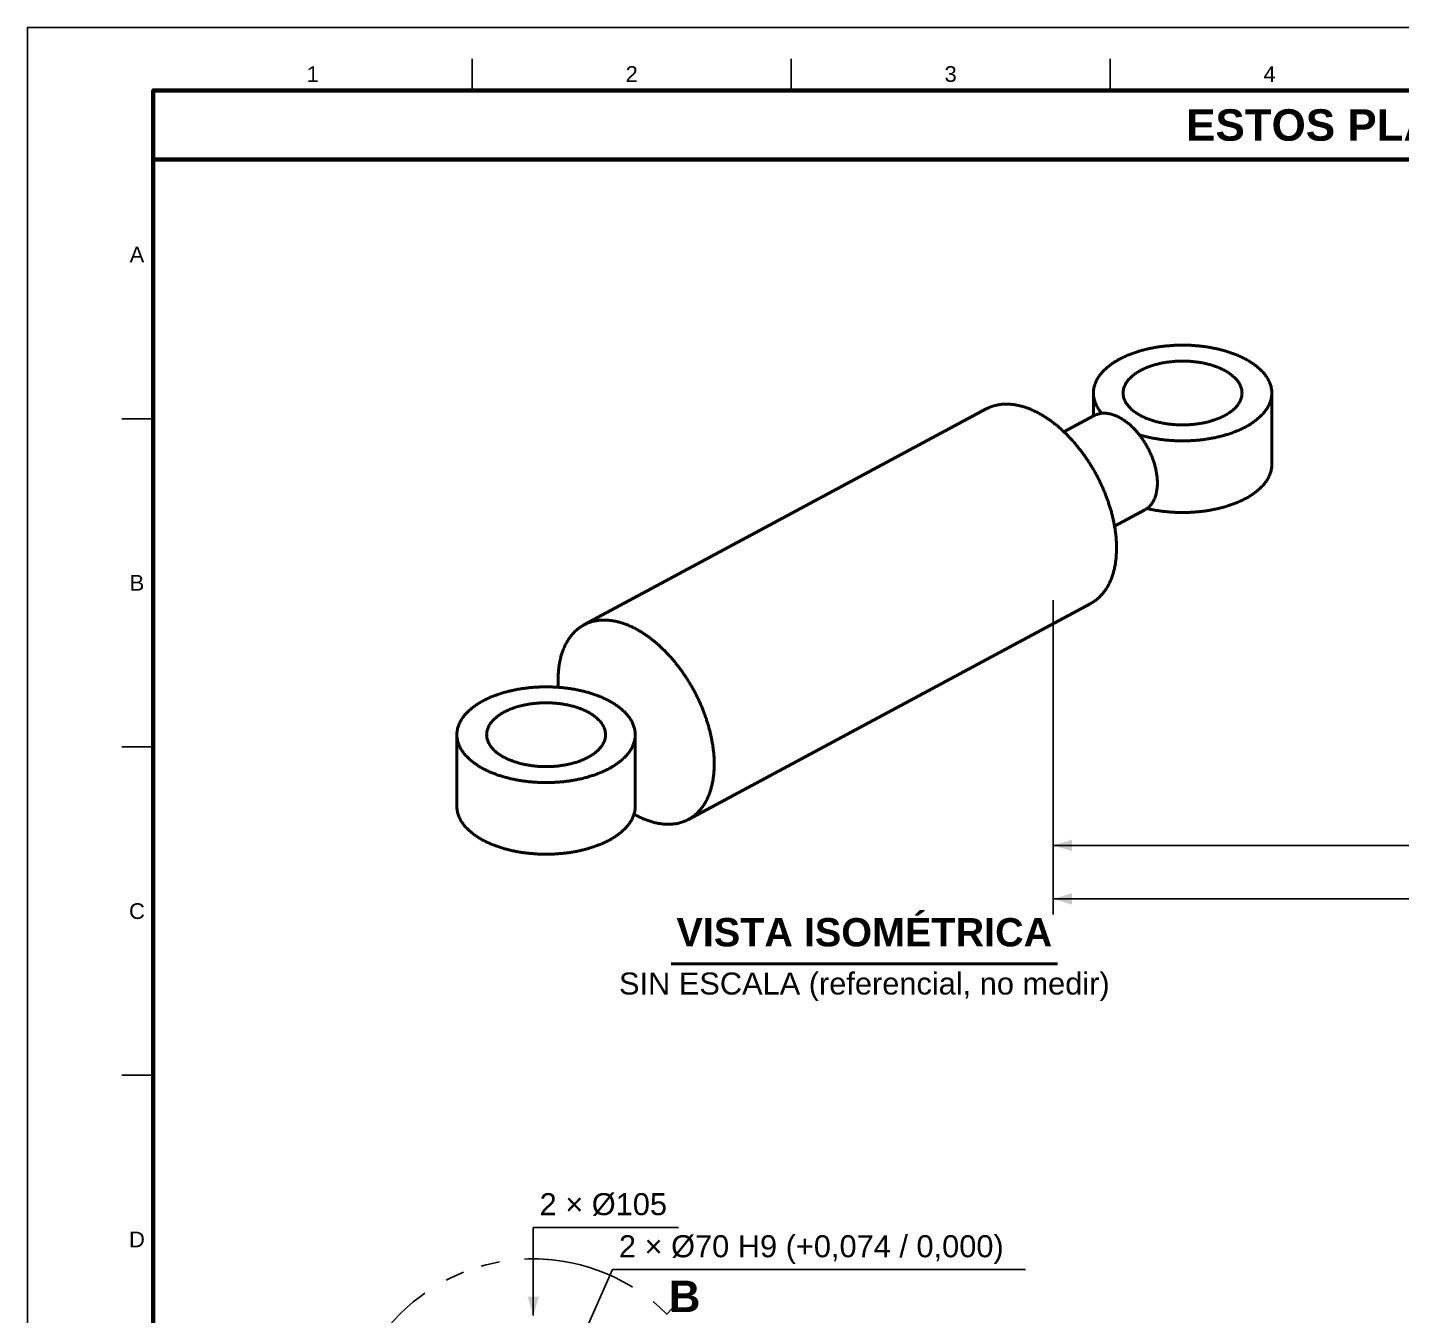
# Model space of a CAD drawing. Header units: millimetres. Extents: x 0 to 841, y 0 to 594.
# Drawn here: x 0 to 218.4, y 389.3 to 594 of the extents above; entities that cross this region are included whole.
import ezdxf
from ezdxf.enums import TextEntityAlignment as Align

# ---------------------------------------------------------------- set-up
doc = ezdxf.new("R2010")
doc.units = ezdxf.units.MM
doc.linetypes.add('FANTASMA', pattern=[35, 18, -4, 3, -3, 3, -4])
for name, color, linetype, lineweight in [('COTA', 7, 'CONTINUOUS', 25), ('FANT', 7, 'FANTASMA', 25), ('FINA', 7, 'CONTINUOUS', 25), ('MARCO', 7, 'CONTINUOUS', 70), ('TXT', 7, 'CONTINUOUS', 25), ('VIS', 7, 'CONTINUOUS', 50)]:
    doc.layers.add(name, color=color, linetype=linetype, lineweight=lineweight)
doc.styles.add('STD', font='LiberationSans-Regular.ttf')
doc.styles.add('STDB', font='LiberationSans-Bold.ttf')

msp = doc.modelspace()

# ---------------------------------------------------------------- linework, layer by layer
at = {"layer": 'COTA'}
for p, q in [((163, 502.99), (163, 461.49)), ((163, 502.99), (163, 452.99)), ((163, 463.99), (497.5, 463.99)), ((163, 455.49), (531.25, 455.49)), ((80.39, 389.27), (80.39, 403.27)), ((80.39, 403.27), (103.46, 403.27)), ((86.09, 381.06), (93, 396.58)), ((93, 396.58), (158.63, 396.58))]:
    msp.add_line(p, q, dxfattribs=at)
for points in [[(163, 463.99), (166, 463.09), (166, 464.89)], [(163, 455.49), (166, 454.59), (166, 456.39)], [(80.39, 389.27), (81.29, 392.27), (79.49, 392.27)]]:
    msp.add_solid(points, dxfattribs=at)
at = {"layer": 'FANT'}
msp.add_line((101.6, 389.48), (102.43, 390.31), dxfattribs=at)
msp.add_circle((80.39, 368.27), 30, dxfattribs=at)
at = {"layer": 'FINA'}
for p, q in [((70.69, 584), (70.69, 589)), ((121.38, 584), (121.38, 589)), ((172.06, 584), (172.06, 589)), ((20, 531.82), (15, 531.82)), ((20, 479.64), (15, 479.64)), ((20, 427.45), (15, 427.45))]:
    msp.add_line(p, q, dxfattribs=at)
msp.add_lwpolyline([(0, 0), (841, 0), (841, 594), (0, 594)], close=True, dxfattribs=at)
at = {"layer": 'MARCO'}
for points in [[(20, 10), (831, 10), (831, 584), (20, 584)], [(20, 573), (831, 573), (831, 584), (20, 584)]]:
    msp.add_lwpolyline(points, close=True, dxfattribs=at)
at = {"layer": 'VIS'}
msp.add_line((102.29, 445.19), (163.71, 445.19), dxfattribs=at)
for points in [[(197.75, 535.9), (197.75, 536.06), (197.74, 536.22), (197.72, 536.38), (197.7, 536.55), (197.67, 536.7), (197.64, 536.86), (197.6, 537.02), (197.55, 537.18), (197.5, 537.33), (197.44, 537.48), (197.38, 537.63), (197.31, 537.78), (197.24, 537.92), (197.17, 538.07), (197.09, 538.21), (197, 538.34), (196.91, 538.48), (196.82, 538.61), (196.72, 538.74), (196.63, 538.87), (196.52, 539), (196.42, 539.12), (196.31, 539.24), (196.2, 539.36), (196.09, 539.48), (195.97, 539.59), (195.86, 539.7), (195.74, 539.81), (195.61, 539.92), (195.49, 540.02), (195.36, 540.13), (195.24, 540.23), (195.11, 540.32), (194.98, 540.42), (194.85, 540.52), (194.71, 540.61), (194.58, 540.7), (194.44, 540.79), (194.31, 540.87), (194.17, 540.96), (194.03, 541.04), (193.89, 541.12), (193.75, 541.2), (193.61, 541.28), (193.46, 541.35), (193.32, 541.43), (193.17, 541.5), (193.03, 541.57), (192.88, 541.64), (192.73, 541.71), (192.59, 541.77), (192.44, 541.84), (192.29, 541.9), (192.14, 541.96), (191.99, 542.02), (191.84, 542.08), (191.69, 542.14), (191.53, 542.2), (191.38, 542.25), (191.23, 542.31), (191.07, 542.36), (190.92, 542.41), (190.77, 542.46), (190.61, 542.51), (190.46, 542.55), (190.3, 542.6), (190.15, 542.64), (189.99, 542.69), (189.83, 542.73), (189.68, 542.77), (189.52, 542.81), (189.36, 542.85), (189.2, 542.88), (189.05, 542.92), (188.89, 542.95), (188.73, 542.99), (188.57, 543.02), (188.41, 543.05), (188.25, 543.08), (188.09, 543.11), (187.93, 543.14), (187.77, 543.17), (187.61, 543.19), (187.45, 543.22), (187.29, 543.24), (187.13, 543.27), (186.97, 543.29), (186.81, 543.31), (186.65, 543.33), (186.49, 543.35), (186.33, 543.36), (186.17, 543.38), (186.01, 543.4), (185.85, 543.41), (185.68, 543.42), (185.52, 543.44), (185.36, 543.45), (185.2, 543.46), (185.04, 543.47), (184.88, 543.48), (184.71, 543.48), (184.55, 543.49), (184.39, 543.5), (184.23, 543.5), (184.07, 543.5), (183.9, 543.51), (183.74, 543.51), (183.58, 543.51), (183.42, 543.51), (183.26, 543.51), (183.09, 543.5), (182.93, 543.5), (182.77, 543.5), (182.61, 543.49), (182.45, 543.48), (182.29, 543.48), (182.12, 543.47), (181.96, 543.46), (181.8, 543.45), (181.64, 543.44), (181.48, 543.42), (181.32, 543.41), (181.15, 543.4), (180.99, 543.38), (180.83, 543.36), (180.67, 543.35), (180.51, 543.33), (180.35, 543.31), (180.19, 543.29), (180.03, 543.27), (179.87, 543.24), (179.71, 543.22), (179.55, 543.19), (179.39, 543.17), (179.23, 543.14), (179.07, 543.11), (178.91, 543.08), (178.75, 543.05), (178.59, 543.02), (178.43, 542.99), (178.27, 542.95), (178.12, 542.92), (177.96, 542.88), (177.8, 542.85), (177.64, 542.81), (177.49, 542.77), (177.33, 542.73), (177.17, 542.69), (177.02, 542.64), (176.86, 542.6), (176.7, 542.55), (176.55, 542.51), (176.39, 542.46), (176.24, 542.41), (176.09, 542.36), (175.93, 542.31), (175.78, 542.25), (175.63, 542.2), (175.48, 542.14), (175.32, 542.08), (175.17, 542.02), (175.02, 541.96), (174.87, 541.9), (174.72, 541.84), (174.58, 541.77), (174.43, 541.71), (174.28, 541.64), (174.13, 541.57), (173.99, 541.5), (173.84, 541.43), (173.7, 541.35), (173.56, 541.28), (173.41, 541.2), (173.27, 541.12), (173.13, 541.04), (172.99, 540.96), (172.86, 540.87), (172.72, 540.79), (172.58, 540.7), (172.45, 540.61), (172.31, 540.52), (172.18, 540.42), (172.05, 540.32), (171.92, 540.23), (171.8, 540.13), (171.67, 540.02), (171.55, 539.92), (171.43, 539.81), (171.31, 539.7), (171.19, 539.59), (171.07, 539.48), (170.96, 539.36), (170.85, 539.24), (170.74, 539.12), (170.64, 539), (170.54, 538.87), (170.44, 538.74), (170.34, 538.61), (170.25, 538.48), (170.16, 538.34), (170.08, 538.21), (170, 538.07), (169.92, 537.92), (169.85, 537.78), (169.78, 537.63), (169.72, 537.48), (169.66, 537.33), (169.61, 537.18), (169.56, 537.02), (169.52, 536.86), (169.49, 536.7), (169.46, 536.55), (169.44, 536.38), (169.42, 536.22), (169.41, 536.06), (169.41, 535.9)], [(174.13, 535.9), (174.14, 536.06), (174.15, 536.22), (174.18, 536.38), (174.21, 536.54), (174.25, 536.7), (174.3, 536.85), (174.36, 537), (174.43, 537.15), (174.5, 537.3), (174.58, 537.44), (174.66, 537.57), (174.75, 537.71), (174.85, 537.84), (174.95, 537.97), (175.06, 538.09), (175.17, 538.21), (175.28, 538.32), (175.4, 538.44), (175.52, 538.54), (175.64, 538.65), (175.77, 538.75), (175.9, 538.85), (176.03, 538.95), (176.16, 539.04), (176.29, 539.13), (176.43, 539.22), (176.57, 539.3), (176.71, 539.38), (176.85, 539.46), (176.99, 539.54), (177.14, 539.61), (177.28, 539.68), (177.43, 539.75), (177.58, 539.82), (177.73, 539.88), (177.88, 539.94), (178.03, 540), (178.18, 540.06), (178.33, 540.12), (178.48, 540.17), (178.64, 540.22), (178.79, 540.27), (178.94, 540.32), (179.1, 540.37), (179.26, 540.41), (179.41, 540.45), (179.57, 540.49), (179.73, 540.53), (179.88, 540.57), (180.04, 540.6), (180.2, 540.64), (180.36, 540.67), (180.52, 540.7), (180.68, 540.73), (180.84, 540.75), (181, 540.78), (181.16, 540.8), (181.32, 540.82), (181.48, 540.85), (181.64, 540.86), (181.8, 540.88), (181.96, 540.9), (182.12, 540.91), (182.29, 540.92), (182.45, 540.94), (182.61, 540.95), (182.77, 540.95), (182.93, 540.96), (183.09, 540.97), (183.26, 540.97), (183.42, 540.97), (183.58, 540.97), (183.74, 540.97), (183.9, 540.97), (184.07, 540.97), (184.23, 540.96), (184.39, 540.95), (184.55, 540.95), (184.71, 540.94), (184.88, 540.92), (185.04, 540.91), (185.2, 540.9), (185.36, 540.88), (185.52, 540.86), (185.68, 540.85), (185.84, 540.82), (186, 540.8), (186.16, 540.78), (186.32, 540.75), (186.48, 540.73), (186.64, 540.7), (186.8, 540.67), (186.96, 540.64), (187.12, 540.6), (187.28, 540.57), (187.43, 540.53), (187.59, 540.49), (187.75, 540.45), (187.91, 540.41), (188.06, 540.37), (188.22, 540.32), (188.37, 540.27), (188.53, 540.22), (188.68, 540.17), (188.83, 540.12), (188.98, 540.06), (189.14, 540), (189.29, 539.94), (189.44, 539.88), (189.58, 539.82), (189.73, 539.75), (189.88, 539.68), (190.02, 539.61), (190.17, 539.54), (190.31, 539.46), (190.45, 539.38), (190.59, 539.3), (190.73, 539.22), (190.87, 539.13), (191, 539.04), (191.14, 538.95), (191.27, 538.85), (191.39, 538.75), (191.52, 538.65), (191.64, 538.54), (191.76, 538.44), (191.88, 538.32), (191.99, 538.21), (192.1, 538.09), (192.21, 537.97), (192.31, 537.84), (192.41, 537.71), (192.5, 537.57), (192.58, 537.44), (192.66, 537.3), (192.74, 537.15), (192.8, 537), (192.86, 536.85), (192.91, 536.7), (192.95, 536.54), (192.99, 536.38), (193.01, 536.22), (193.02, 536.06), (193.03, 535.9)], [(169.41, 535.9), (169.41, 535.74), (169.42, 535.58), (169.44, 535.41), (169.46, 535.25), (169.49, 535.09), (169.52, 534.94), (169.56, 534.78), (169.61, 534.62), (169.66, 534.47), (169.72, 534.32), (169.78, 534.17), (169.85, 534.02), (169.92, 533.88), (170, 533.73), (170.08, 533.59), (170.16, 533.45), (170.25, 533.32), (170.34, 533.18), (170.44, 533.05), (170.54, 532.93), (170.64, 532.8), (170.74, 532.68)], [(169.41, 535.9), (169.41, 532.25)], [(190.26, 532.31), (190.12, 532.24), (189.97, 532.16), (189.82, 532.09), (189.68, 532.02), (189.53, 531.96), (189.38, 531.89), (189.23, 531.83), (189.08, 531.77), (188.92, 531.72), (188.77, 531.66), (188.62, 531.61), (188.46, 531.56), (188.31, 531.51), (188.15, 531.46), (187.99, 531.41), (187.84, 531.37), (187.68, 531.33), (187.52, 531.29), (187.36, 531.25), (187.2, 531.22), (187.04, 531.18), (186.88, 531.15), (186.73, 531.12), (186.56, 531.09), (186.4, 531.06), (186.24, 531.03), (186.08, 531.01), (185.92, 530.99), (185.76, 530.96), (185.6, 530.94), (185.44, 530.93), (185.27, 530.91), (185.11, 530.89), (184.95, 530.88), (184.79, 530.87), (184.62, 530.86), (184.46, 530.85), (184.3, 530.84), (184.14, 530.84), (183.97, 530.83), (183.81, 530.83), (183.65, 530.83), (183.48, 530.83), (183.32, 530.83), (183.16, 530.83), (183, 530.84), (182.83, 530.84), (182.67, 530.85), (182.51, 530.86), (182.34, 530.87), (182.18, 530.88), (182.02, 530.9), (181.86, 530.91), (181.7, 530.93), (181.53, 530.95), (181.37, 530.97), (181.21, 530.99), (181.05, 531.01), (180.89, 531.04), (180.73, 531.06), (180.57, 531.09), (180.41, 531.12), (180.25, 531.15), (180.09, 531.19), (179.93, 531.22), (179.77, 531.26), (179.61, 531.3), (179.45, 531.34), (179.3, 531.38), (179.14, 531.42), (178.98, 531.47), (178.83, 531.52), (178.67, 531.57), (178.52, 531.62), (178.36, 531.67), (178.21, 531.73), (178.06, 531.78), (177.91, 531.84), (177.76, 531.91), (177.61, 531.97), (177.46, 532.04), (177.31, 532.11), (177.16, 532.18), (177.02, 532.25), (176.87, 532.33), (176.73, 532.41), (176.59, 532.49), (176.45, 532.57), (176.31, 532.66), (176.18, 532.75), (176.04, 532.84), (175.91, 532.94), (175.78, 533.04), (175.66, 533.14), (175.53, 533.24), (175.41, 533.35), (175.29, 533.47), (175.18, 533.58), (175.07, 533.7), (174.96, 533.82), (174.86, 533.95), (174.76, 534.08), (174.67, 534.22), (174.58, 534.35), (174.5, 534.5), (174.43, 534.64), (174.36, 534.79), (174.3, 534.94), (174.25, 535.1), (174.21, 535.25), (174.18, 535.41), (174.15, 535.57), (174.14, 535.74), (174.13, 535.9)], [(193.03, 535.9), (193.02, 535.74), (193.01, 535.57), (192.98, 535.41), (192.95, 535.25), (192.91, 535.09), (192.86, 534.94), (192.8, 534.78), (192.73, 534.63), (192.66, 534.49), (192.57, 534.35), (192.49, 534.21), (192.39, 534.07), (192.3, 533.94), (192.19, 533.81), (192.08, 533.69), (191.97, 533.57), (191.86, 533.45), (191.74, 533.34), (191.62, 533.23), (191.49, 533.13), (191.36, 533.02), (191.23, 532.92), (191.1, 532.83), (190.96, 532.73), (190.83, 532.64), (190.69, 532.56), (190.55, 532.47), (190.4, 532.39), (190.26, 532.31)], [(193.6, 530.52), (193.74, 530.6), (193.89, 530.68), (194.03, 530.76), (194.16, 530.84), (194.3, 530.92), (194.44, 531.01), (194.58, 531.1), (194.71, 531.19), (194.84, 531.28), (194.98, 531.38), (195.11, 531.47), (195.24, 531.57), (195.36, 531.67), (195.49, 531.77), (195.61, 531.88), (195.73, 531.99), (195.85, 532.1), (195.97, 532.21), (196.09, 532.32), (196.2, 532.44), (196.31, 532.56), (196.42, 532.68), (196.52, 532.8), (196.62, 532.93), (196.72, 533.05), (196.82, 533.18), (196.91, 533.32), (197, 533.45), (197.08, 533.59), (197.17, 533.73), (197.24, 533.88), (197.31, 534.02), (197.38, 534.17), (197.44, 534.32), (197.5, 534.47), (197.55, 534.62), (197.6, 534.78), (197.64, 534.94), (197.67, 535.09), (197.7, 535.25), (197.72, 535.41), (197.74, 535.58), (197.75, 535.74), (197.75, 535.9)], [(197.75, 535.9), (197.75, 524.51)], [(88.43, 499.04), (152.38, 533.37)], [(173.08, 511.25), (173.08, 511.41), (173.08, 511.57), (173.08, 511.73), (173.07, 511.9), (173.06, 512.06), (173.06, 512.22), (173.05, 512.38), (173.04, 512.54), (173.03, 512.7), (173.01, 512.87), (173, 513.03), (172.98, 513.19), (172.96, 513.35), (172.95, 513.51), (172.93, 513.67), (172.91, 513.83), (172.88, 513.99), (172.86, 514.15), (172.84, 514.31), (172.81, 514.47), (172.78, 514.63), (172.76, 514.79), (172.73, 514.95), (172.7, 515.11), (172.67, 515.27), (172.64, 515.43), (172.6, 515.59), (172.57, 515.75), (172.53, 515.9), (172.5, 516.06), (172.46, 516.22), (172.42, 516.38), (172.38, 516.54), (172.34, 516.69), (172.3, 516.85), (172.26, 517), (172.21, 517.16), (172.17, 517.32), (172.12, 517.47), (172.08, 517.63), (172.03, 517.78), (171.98, 517.94), (171.93, 518.09), (171.88, 518.25), (171.83, 518.4), (171.78, 518.55), (171.73, 518.71), (171.67, 518.86), (171.62, 519.01), (171.56, 519.16), (171.51, 519.32), (171.45, 519.47), (171.39, 519.62), (171.33, 519.77), (171.27, 519.92), (171.21, 520.07), (171.15, 520.22), (171.09, 520.37), (171.02, 520.52), (170.96, 520.67), (170.9, 520.82), (170.83, 520.96), (170.76, 521.11), (170.7, 521.26), (170.63, 521.41), (170.56, 521.55), (170.49, 521.7), (170.42, 521.85), (170.35, 521.99), (170.27, 522.14), (170.2, 522.28), (170.13, 522.42), (170.05, 522.57), (169.98, 522.71), (169.9, 522.85), (169.82, 523), (169.75, 523.14), (169.67, 523.28), (169.59, 523.42), (169.51, 523.56), (169.43, 523.7), (169.35, 523.84), (169.26, 523.98), (169.18, 524.12), (169.1, 524.26), (169.01, 524.4), (168.93, 524.54), (168.84, 524.67), (168.75, 524.81), (168.66, 524.95), (168.58, 525.08), (168.49, 525.22), (168.4, 525.35), (168.31, 525.49), (168.21, 525.62), (168.12, 525.75), (168.03, 525.89), (167.93, 526.02), (167.84, 526.15), (167.74, 526.28), (167.65, 526.41), (167.55, 526.54), (167.45, 526.67), (167.36, 526.8), (167.26, 526.93), (167.16, 527.05), (167.06, 527.18), (166.95, 527.31), (166.85, 527.43), (166.75, 527.56), (166.64, 527.68), (166.54, 527.81), (166.43, 527.93), (166.33, 528.05), (166.22, 528.17), (166.11, 528.29), (166.01, 528.41), (165.9, 528.53), (165.79, 528.65), (165.68, 528.77), (165.56, 528.89), (165.45, 529.01), (165.34, 529.12), (165.23, 529.24), (165.11, 529.35), (165, 529.47), (164.88, 529.58), (164.76, 529.69), (164.65, 529.8), (164.53, 529.91), (164.41, 530.02), (164.29, 530.13), (164.17, 530.24), (164.04, 530.35), (163.92, 530.45), (163.8, 530.56), (163.68, 530.66), (163.55, 530.77), (163.42, 530.87), (163.3, 530.97), (163.17, 531.07), (163.04, 531.17), (162.91, 531.27), (162.78, 531.36), (162.65, 531.46), (162.52, 531.56), (162.39, 531.65), (162.26, 531.74), (162.12, 531.83), (161.99, 531.92), (161.85, 532.01), (161.72, 532.1), (161.58, 532.19), (161.44, 532.27), (161.3, 532.36), (161.16, 532.44), (161.02, 532.52), (160.88, 532.6), (160.74, 532.68), (160.6, 532.75), (160.45, 532.83), (160.31, 532.9), (160.17, 532.97), (160.02, 533.04), (159.87, 533.11), (159.72, 533.18), (159.58, 533.24), (159.43, 533.31), (159.28, 533.37), (159.13, 533.43), (158.97, 533.49), (158.82, 533.54), (158.67, 533.59), (158.52, 533.65), (158.36, 533.69), (158.21, 533.74), (158.05, 533.79), (157.89, 533.83), (157.74, 533.87), (157.58, 533.91), (157.42, 533.94), (157.26, 533.97), (157.1, 534), (156.94, 534.03), (156.78, 534.05), (156.62, 534.08), (156.46, 534.09), (156.3, 534.11), (156.14, 534.12), (155.98, 534.13), (155.82, 534.14), (155.65, 534.14), (155.49, 534.14), (155.33, 534.14), (155.17, 534.13), (155.01, 534.12), (154.84, 534.11), (154.68, 534.09), (154.52, 534.07), (154.36, 534.04), (154.2, 534.01), (154.04, 533.98), (153.89, 533.94), (153.73, 533.9), (153.57, 533.86), (153.42, 533.81), (153.27, 533.76), (153.11, 533.7), (152.96, 533.64), (152.81, 533.58), (152.67, 533.51), (152.52, 533.44), (152.38, 533.37)], [(164.72, 529.73), (169.54, 532.32)], [(179.57, 521.6), (179.57, 521.76), (179.57, 521.92), (179.56, 522.09), (179.55, 522.25), (179.54, 522.41), (179.52, 522.57), (179.5, 522.73), (179.48, 522.89), (179.46, 523.05), (179.43, 523.21), (179.4, 523.37), (179.37, 523.53), (179.34, 523.69), (179.31, 523.85), (179.27, 524.01), (179.23, 524.17), (179.19, 524.32), (179.15, 524.48), (179.1, 524.64), (179.05, 524.79), (179, 524.95), (178.95, 525.1), (178.9, 525.25), (178.85, 525.41), (178.79, 525.56), (178.73, 525.71), (178.67, 525.86), (178.61, 526.01), (178.54, 526.16), (178.48, 526.31), (178.41, 526.46), (178.34, 526.6), (178.27, 526.75), (178.2, 526.9), (178.13, 527.04), (178.05, 527.18), (177.97, 527.33), (177.9, 527.47), (177.81, 527.61), (177.73, 527.75), (177.65, 527.89), (177.56, 528.03), (177.48, 528.17), (177.39, 528.3), (177.3, 528.44), (177.21, 528.57), (177.11, 528.7), (177.02, 528.84), (176.92, 528.97), (176.83, 529.1), (176.73, 529.22), (176.63, 529.35), (176.52, 529.48), (176.42, 529.6), (176.31, 529.73), (176.21, 529.85), (176.1, 529.97), (175.99, 530.09), (175.87, 530.2), (175.76, 530.32), (175.65, 530.44), (175.53, 530.55), (175.41, 530.66), (175.29, 530.77), (175.17, 530.88), (175.04, 530.98), (174.92, 531.08), (174.79, 531.19), (174.66, 531.29), (174.53, 531.38), (174.4, 531.48), (174.27, 531.57), (174.13, 531.66), (174, 531.75), (173.86, 531.83), (173.72, 531.91), (173.58, 531.99), (173.43, 532.07), (173.29, 532.14), (173.14, 532.21), (172.99, 532.27), (172.84, 532.33), (172.69, 532.39), (172.53, 532.45), (172.38, 532.49), (172.22, 532.54), (172.07, 532.58), (171.91, 532.61), (171.75, 532.64), (171.59, 532.66), (171.43, 532.68), (171.26, 532.69), (171.1, 532.69), (170.94, 532.69), (170.78, 532.68), (170.61, 532.66), (170.45, 532.64), (170.3, 532.6), (170.14, 532.56), (169.98, 532.51), (169.83, 532.46), (169.68, 532.39), (169.54, 532.32)], [(176.71, 529.25), (176.87, 529.2), (177.02, 529.15), (177.18, 529.11), (177.34, 529.07), (177.5, 529.03), (177.66, 528.99), (177.82, 528.95), (177.97, 528.91), (178.13, 528.88), (178.29, 528.84), (178.45, 528.81), (178.61, 528.77), (178.77, 528.74), (178.93, 528.71), (179.1, 528.68), (179.26, 528.65), (179.42, 528.63), (179.58, 528.6), (179.74, 528.58), (179.9, 528.55), (180.06, 528.53), (180.23, 528.51), (180.39, 528.49), (180.55, 528.47), (180.71, 528.45), (180.87, 528.43), (181.04, 528.41), (181.2, 528.4), (181.36, 528.38), (181.53, 528.37), (181.69, 528.36), (181.85, 528.35), (182.01, 528.34), (182.18, 528.33), (182.34, 528.32), (182.5, 528.31), (182.67, 528.31), (182.83, 528.3), (182.99, 528.3), (183.16, 528.29), (183.32, 528.29), (183.48, 528.29), (183.65, 528.29), (183.81, 528.29), (183.98, 528.29), (184.14, 528.3), (184.3, 528.3), (184.47, 528.31), (184.63, 528.31), (184.79, 528.32), (184.96, 528.33), (185.12, 528.34), (185.28, 528.35), (185.44, 528.36), (185.61, 528.37), (185.77, 528.38), (185.93, 528.4), (186.1, 528.41), (186.26, 528.43), (186.42, 528.45), (186.58, 528.46), (186.75, 528.48), (186.91, 528.5), (187.07, 528.53), (187.23, 528.55), (187.39, 528.57), (187.56, 528.6), (187.72, 528.62), (187.88, 528.65), (188.04, 528.68), (188.2, 528.71), (188.36, 528.74), (188.52, 528.77), (188.68, 528.8), (188.84, 528.83), (189, 528.87), (189.16, 528.91), (189.32, 528.94), (189.48, 528.98), (189.64, 529.02), (189.79, 529.06), (189.95, 529.1), (190.11, 529.15), (190.27, 529.19), (190.42, 529.24), (190.58, 529.28), (190.74, 529.33), (190.89, 529.38), (191.05, 529.43), (191.2, 529.49), (191.36, 529.54), (191.51, 529.59), (191.66, 529.65), (191.82, 529.71), (191.97, 529.77), (192.12, 529.83), (192.27, 529.89), (192.42, 529.95), (192.57, 530.02), (192.72, 530.09), (192.87, 530.15), (193.02, 530.22), (193.17, 530.3), (193.31, 530.37), (193.46, 530.44), (193.6, 530.52)], [(193.6, 519.13), (193.74, 519.21), (193.89, 519.29), (194.03, 519.37), (194.16, 519.45), (194.3, 519.54), (194.44, 519.62), (194.58, 519.71), (194.71, 519.8), (194.84, 519.9), (194.98, 519.99), (195.11, 520.09), (195.24, 520.18), (195.36, 520.29), (195.49, 520.39), (195.61, 520.49), (195.73, 520.6), (195.85, 520.71), (195.97, 520.82), (196.09, 520.93), (196.2, 521.05), (196.31, 521.17), (196.42, 521.29), (196.52, 521.41), (196.62, 521.54), (196.72, 521.67), (196.82, 521.8), (196.91, 521.93), (197, 522.07), (197.08, 522.21), (197.17, 522.35), (197.24, 522.49), (197.31, 522.63), (197.38, 522.78), (197.44, 522.93), (197.5, 523.08), (197.55, 523.24), (197.6, 523.39), (197.64, 523.55), (197.67, 523.71), (197.7, 523.87), (197.72, 524.03), (197.74, 524.19), (197.75, 524.35), (197.75, 524.51)], [(177.58, 517.34), (177.73, 517.42), (177.86, 517.51), (178, 517.6), (178.12, 517.71), (178.25, 517.82), (178.36, 517.93), (178.47, 518.06), (178.58, 518.18), (178.68, 518.31), (178.77, 518.45), (178.86, 518.59), (178.94, 518.73), (179.01, 518.88), (179.08, 519.03), (179.15, 519.18), (179.21, 519.33), (179.26, 519.49), (179.31, 519.65), (179.36, 519.8), (179.4, 519.96), (179.43, 520.13), (179.46, 520.29), (179.49, 520.45), (179.51, 520.61), (179.53, 520.78), (179.55, 520.94), (179.56, 521.1), (179.57, 521.27), (179.57, 521.43), (179.57, 521.6)], [(177.91, 517.54), (178.07, 517.5), (178.23, 517.47), (178.39, 517.43), (178.55, 517.4), (178.71, 517.37), (178.87, 517.34), (179.02, 517.31), (179.18, 517.28), (179.34, 517.25), (179.51, 517.23), (179.67, 517.2), (179.83, 517.18), (179.99, 517.15), (180.15, 517.13), (180.31, 517.11), (180.47, 517.09), (180.63, 517.07), (180.79, 517.05), (180.95, 517.04), (181.12, 517.02), (181.28, 517.01), (181.44, 516.99), (181.6, 516.98), (181.76, 516.97), (181.93, 516.96), (182.09, 516.95), (182.25, 516.94), (182.41, 516.93), (182.57, 516.92), (182.74, 516.92), (182.9, 516.91), (183.06, 516.91), (183.22, 516.91), (183.39, 516.91), (183.55, 516.9), (183.71, 516.91), (183.87, 516.91), (184.04, 516.91), (184.2, 516.91), (184.36, 516.92), (184.52, 516.92), (184.69, 516.93), (184.85, 516.94), (185.01, 516.94), (185.17, 516.95), (185.33, 516.96), (185.5, 516.97), (185.66, 516.99), (185.82, 517), (185.98, 517.01), (186.14, 517.03), (186.31, 517.05), (186.47, 517.06), (186.63, 517.08), (186.79, 517.1), (186.95, 517.12), (187.11, 517.14), (187.27, 517.17), (187.43, 517.19), (187.59, 517.22), (187.75, 517.24), (187.91, 517.27), (188.07, 517.3), (188.23, 517.33), (188.39, 517.36), (188.55, 517.39), (188.71, 517.42), (188.87, 517.45), (189.03, 517.49), (189.19, 517.53), (189.35, 517.56), (189.5, 517.6), (189.66, 517.64), (189.82, 517.68), (189.98, 517.72), (190.13, 517.77), (190.29, 517.81), (190.44, 517.86), (190.6, 517.9), (190.76, 517.95), (190.91, 518), (191.06, 518.05), (191.22, 518.1), (191.37, 518.16), (191.52, 518.21), (191.68, 518.27), (191.83, 518.33), (191.98, 518.39), (192.13, 518.45), (192.28, 518.51), (192.43, 518.57), (192.58, 518.64), (192.73, 518.7), (192.88, 518.77), (193.02, 518.84), (193.17, 518.91), (193.31, 518.98), (193.46, 519.06), (193.6, 519.13)], [(172.76, 514.75), (177.58, 517.34)], [(168.98, 502.45), (169.12, 502.53), (169.26, 502.61), (169.4, 502.7), (169.54, 502.79), (169.67, 502.89), (169.8, 502.98), (169.93, 503.08), (170.06, 503.19), (170.19, 503.3), (170.31, 503.41), (170.43, 503.52), (170.54, 503.64), (170.66, 503.76), (170.77, 503.88), (170.87, 504), (170.98, 504.13), (171.08, 504.26), (171.18, 504.39), (171.27, 504.52), (171.37, 504.66), (171.46, 504.8), (171.55, 504.94), (171.63, 505.08), (171.71, 505.22), (171.79, 505.36), (171.87, 505.51), (171.94, 505.66), (172.01, 505.81), (172.08, 505.96), (172.14, 506.11), (172.21, 506.26), (172.27, 506.41), (172.33, 506.56), (172.38, 506.72), (172.43, 506.88), (172.49, 507.03), (172.53, 507.19), (172.58, 507.35), (172.62, 507.51), (172.67, 507.66), (172.7, 507.82), (172.74, 507.98), (172.78, 508.14), (172.81, 508.31), (172.84, 508.47), (172.87, 508.63), (172.9, 508.79), (172.92, 508.95), (172.94, 509.12), (172.97, 509.28), (172.98, 509.44), (173, 509.61), (173.02, 509.77), (173.03, 509.93), (173.04, 510.1), (173.05, 510.26), (173.06, 510.43), (173.07, 510.59), (173.08, 510.75), (173.08, 510.92), (173.08, 511.08), (173.08, 511.25)], [(105.03, 468.12), (168.98, 502.45)], [(88.43, 499.04), (88.29, 498.96), (88.15, 498.88), (88.01, 498.79), (87.87, 498.7), (87.74, 498.6), (87.61, 498.51), (87.48, 498.41), (87.35, 498.3), (87.23, 498.19), (87.11, 498.08), (86.99, 497.97), (86.87, 497.86), (86.76, 497.74), (86.65, 497.61), (86.54, 497.49), (86.44, 497.36), (86.34, 497.24), (86.24, 497.1), (86.14, 496.97), (86.05, 496.84), (85.96, 496.7), (85.87, 496.56), (85.79, 496.42), (85.7, 496.28), (85.63, 496.13), (85.55, 495.99), (85.48, 495.84), (85.41, 495.7), (85.34, 495.55), (85.27, 495.4), (85.21, 495.24), (85.15, 495.09), (85.09, 494.94), (85.03, 494.78), (84.98, 494.63), (84.93, 494.47), (84.88, 494.32), (84.84, 494.16), (84.79, 494), (84.75, 493.84), (84.71, 493.68), (84.67, 493.52), (84.64, 493.36), (84.61, 493.2), (84.57, 493.04), (84.55, 492.88), (84.52, 492.72), (84.49, 492.56), (84.47, 492.4), (84.45, 492.23), (84.43, 492.07), (84.41, 491.91), (84.4, 491.74), (84.38, 491.58), (84.37, 491.42), (84.36, 491.25), (84.35, 491.09), (84.34, 490.93), (84.34, 490.76), (84.33, 490.6), (84.33, 490.43), (84.33, 490.27), (84.33, 490.11), (84.33, 489.94), (84.33, 489.78), (84.34, 489.61), (84.35, 489.45), (84.35, 489.29), (84.36, 489.12)], [(109.14, 476.92), (109.14, 477.08), (109.14, 477.24), (109.13, 477.4), (109.13, 477.57), (109.12, 477.73), (109.12, 477.89), (109.11, 478.05), (109.1, 478.21), (109.08, 478.37), (109.07, 478.54), (109.06, 478.7), (109.04, 478.86), (109.02, 479.02), (109, 479.18), (108.99, 479.34), (108.96, 479.5), (108.94, 479.66), (108.92, 479.82), (108.9, 479.98), (108.87, 480.14), (108.84, 480.3), (108.82, 480.46), (108.79, 480.62), (108.76, 480.78), (108.73, 480.94), (108.69, 481.1), (108.66, 481.26), (108.63, 481.42), (108.59, 481.57), (108.55, 481.73), (108.52, 481.89), (108.48, 482.05), (108.44, 482.21), (108.4, 482.36), (108.36, 482.52), (108.31, 482.67), (108.27, 482.83), (108.23, 482.99), (108.18, 483.14), (108.13, 483.3), (108.09, 483.45), (108.04, 483.61), (107.99, 483.76), (107.94, 483.92), (107.89, 484.07), (107.84, 484.22), (107.78, 484.38), (107.73, 484.53), (107.68, 484.68), (107.62, 484.83), (107.56, 484.99), (107.51, 485.14), (107.45, 485.29), (107.39, 485.44), (107.33, 485.59), (107.27, 485.74), (107.21, 485.89), (107.15, 486.04), (107.08, 486.19), (107.02, 486.34), (106.95, 486.49), (106.89, 486.63), (106.82, 486.78), (106.75, 486.93), (106.69, 487.08), (106.62, 487.22), (106.55, 487.37), (106.48, 487.52), (106.4, 487.66), (106.33, 487.81), (106.26, 487.95), (106.19, 488.09), (106.11, 488.24), (106.04, 488.38), (105.96, 488.52), (105.88, 488.67), (105.8, 488.81), (105.73, 488.95), (105.65, 489.09), (105.57, 489.23), (105.49, 489.37), (105.4, 489.51), (105.32, 489.65), (105.24, 489.79), (105.15, 489.93), (105.07, 490.07), (104.98, 490.21), (104.9, 490.34), (104.81, 490.48), (104.72, 490.62), (104.63, 490.75), (104.54, 490.89), (104.45, 491.02), (104.36, 491.16), (104.27, 491.29), (104.18, 491.42), (104.09, 491.56), (103.99, 491.69), (103.9, 491.82), (103.8, 491.95), (103.71, 492.08), (103.61, 492.21), (103.51, 492.34), (103.41, 492.47), (103.31, 492.6), (103.21, 492.72), (103.11, 492.85), (103.01, 492.98), (102.91, 493.1), (102.81, 493.23), (102.7, 493.35), (102.6, 493.48), (102.49, 493.6), (102.39, 493.72), (102.28, 493.84), (102.17, 493.96), (102.06, 494.08), (101.96, 494.2), (101.85, 494.32), (101.73, 494.44), (101.62, 494.56), (101.51, 494.68), (101.4, 494.79), (101.28, 494.91), (101.17, 495.02), (101.05, 495.14), (100.94, 495.25), (100.82, 495.36), (100.7, 495.47), (100.59, 495.58), (100.47, 495.69), (100.35, 495.8), (100.22, 495.91), (100.1, 496.02), (99.98, 496.12), (99.86, 496.23), (99.73, 496.33), (99.61, 496.44), (99.48, 496.54), (99.36, 496.64), (99.23, 496.74), (99.1, 496.84), (98.97, 496.94), (98.84, 497.03), (98.71, 497.13), (98.58, 497.23), (98.45, 497.32), (98.32, 497.41), (98.18, 497.5), (98.05, 497.59), (97.91, 497.68), (97.78, 497.77), (97.64, 497.86), (97.5, 497.94), (97.36, 498.03), (97.22, 498.11), (97.08, 498.19), (96.94, 498.27), (96.8, 498.35), (96.66, 498.42), (96.51, 498.5), (96.37, 498.57), (96.22, 498.64), (96.08, 498.71), (95.93, 498.78), (95.78, 498.85), (95.63, 498.91), (95.49, 498.98), (95.34, 499.04), (95.18, 499.1), (95.03, 499.16), (94.88, 499.21), (94.73, 499.26), (94.57, 499.32), (94.42, 499.36), (94.26, 499.41), (94.11, 499.46), (93.95, 499.5), (93.8, 499.54), (93.64, 499.58), (93.48, 499.61), (93.32, 499.64), (93.16, 499.67), (93, 499.7), (92.84, 499.72), (92.68, 499.75), (92.52, 499.76), (92.36, 499.78), (92.2, 499.79), (92.04, 499.8), (91.87, 499.81), (91.71, 499.81), (91.55, 499.81), (91.39, 499.81), (91.23, 499.8), (91.06, 499.79), (90.9, 499.78), (90.74, 499.76), (90.58, 499.74), (90.42, 499.71), (90.26, 499.68), (90.1, 499.65), (89.94, 499.61), (89.79, 499.57), (89.63, 499.53), (89.48, 499.48), (89.32, 499.43), (89.17, 499.37), (89.02, 499.31), (88.87, 499.25), (88.72, 499.18), (88.58, 499.11), (88.43, 499.04)], [(96.59, 481.59), (96.59, 481.75), (96.58, 481.91), (96.56, 482.07), (96.54, 482.23), (96.51, 482.39), (96.48, 482.55), (96.44, 482.71), (96.39, 482.86), (96.34, 483.02), (96.28, 483.17), (96.22, 483.32), (96.15, 483.46), (96.08, 483.61), (96, 483.75), (95.92, 483.89), (95.84, 484.03), (95.75, 484.17), (95.66, 484.3), (95.56, 484.43), (95.46, 484.56), (95.36, 484.69), (95.26, 484.81), (95.15, 484.93), (95.04, 485.05), (94.93, 485.16), (94.81, 485.28), (94.69, 485.39), (94.57, 485.5), (94.45, 485.61), (94.33, 485.71), (94.2, 485.81), (94.08, 485.91), (93.95, 486.01), (93.82, 486.11), (93.69, 486.2), (93.55, 486.29), (93.42, 486.38), (93.28, 486.47), (93.14, 486.56), (93.01, 486.64), (92.87, 486.73), (92.73, 486.81), (92.59, 486.89), (92.44, 486.96), (92.3, 487.04), (92.16, 487.11), (92.01, 487.19), (91.87, 487.26), (91.72, 487.33), (91.57, 487.4), (91.42, 487.46), (91.28, 487.53), (91.13, 487.59), (90.98, 487.65), (90.83, 487.71), (90.68, 487.77), (90.52, 487.83), (90.37, 487.88), (90.22, 487.94), (90.07, 487.99), (89.91, 488.04), (89.76, 488.1), (89.61, 488.14), (89.45, 488.19), (89.3, 488.24), (89.14, 488.29), (88.98, 488.33), (88.83, 488.37), (88.67, 488.41), (88.51, 488.46), (88.36, 488.49), (88.2, 488.53), (88.04, 488.57), (87.88, 488.61), (87.73, 488.64), (87.57, 488.68), (87.41, 488.71), (87.25, 488.74), (87.09, 488.77), (86.93, 488.8), (86.77, 488.83), (86.61, 488.85), (86.45, 488.88), (86.29, 488.91), (86.13, 488.93), (85.97, 488.95), (85.81, 488.97), (85.65, 488.99), (85.49, 489.01), (85.33, 489.03), (85.17, 489.05), (85.01, 489.07), (84.85, 489.08), (84.68, 489.1), (84.52, 489.11), (84.36, 489.12), (84.2, 489.13), (84.04, 489.15), (83.88, 489.15), (83.71, 489.16), (83.55, 489.17), (83.39, 489.18), (83.23, 489.18), (83.07, 489.19), (82.91, 489.19), (82.74, 489.19), (82.58, 489.19), (82.42, 489.2), (82.26, 489.19), (82.1, 489.19), (81.93, 489.19), (81.77, 489.19), (81.61, 489.18), (81.45, 489.18), (81.29, 489.17), (81.12, 489.16), (80.96, 489.15), (80.8, 489.15), (80.64, 489.13), (80.48, 489.12), (80.32, 489.11), (80.15, 489.1), (79.99, 489.08), (79.83, 489.07), (79.67, 489.05), (79.51, 489.03), (79.35, 489.01), (79.19, 488.99), (79.03, 488.97), (78.87, 488.95), (78.71, 488.93), (78.55, 488.91), (78.39, 488.88), (78.23, 488.85), (78.07, 488.83), (77.91, 488.8), (77.75, 488.77), (77.59, 488.74), (77.43, 488.71), (77.27, 488.68), (77.11, 488.64), (76.95, 488.61), (76.8, 488.57), (76.64, 488.53), (76.48, 488.49), (76.32, 488.46), (76.17, 488.41), (76.01, 488.37), (75.85, 488.33), (75.7, 488.29), (75.54, 488.24), (75.39, 488.19), (75.23, 488.14), (75.08, 488.1), (74.93, 488.04), (74.77, 487.99), (74.62, 487.94), (74.47, 487.88), (74.31, 487.83), (74.16, 487.77), (74.01, 487.71), (73.86, 487.65), (73.71, 487.59), (73.56, 487.53), (73.41, 487.46), (73.27, 487.4), (73.12, 487.33), (72.97, 487.26), (72.83, 487.19), (72.68, 487.11), (72.54, 487.04), (72.39, 486.96), (72.25, 486.89), (72.11, 486.81), (71.97, 486.73), (71.83, 486.64), (71.69, 486.56), (71.56, 486.47), (71.42, 486.38), (71.29, 486.29), (71.15, 486.2), (71.02, 486.11), (70.89, 486.01), (70.76, 485.91), (70.64, 485.81), (70.51, 485.71), (70.39, 485.61), (70.26, 485.5), (70.14, 485.39), (70.03, 485.28), (69.91, 485.16), (69.8, 485.05), (69.69, 484.93), (69.58, 484.81), (69.48, 484.69), (69.37, 484.56), (69.28, 484.43), (69.18, 484.3), (69.09, 484.17), (69, 484.03), (68.91, 483.89), (68.83, 483.75), (68.76, 483.61), (68.69, 483.46), (68.62, 483.32), (68.56, 483.17), (68.5, 483.02), (68.45, 482.86), (68.4, 482.71), (68.36, 482.55), (68.33, 482.39), (68.3, 482.23), (68.28, 482.07), (68.26, 481.91), (68.25, 481.75), (68.25, 481.59)], [(72.97, 481.59), (72.98, 481.75), (72.99, 481.91), (73.01, 482.07), (73.05, 482.23), (73.09, 482.39), (73.14, 482.54), (73.2, 482.69), (73.26, 482.84), (73.34, 482.98), (73.42, 483.12), (73.5, 483.26), (73.59, 483.4), (73.69, 483.53), (73.79, 483.65), (73.9, 483.78), (74.01, 483.89), (74.12, 484.01), (74.24, 484.12), (74.36, 484.23), (74.48, 484.34), (74.61, 484.44), (74.73, 484.54), (74.86, 484.63), (75, 484.73), (75.13, 484.81), (75.27, 484.9), (75.41, 484.99), (75.55, 485.07), (75.69, 485.15), (75.83, 485.22), (75.98, 485.3), (76.12, 485.37), (76.27, 485.44), (76.42, 485.5), (76.56, 485.57), (76.71, 485.63), (76.86, 485.69), (77.02, 485.75), (77.17, 485.8), (77.32, 485.86), (77.47, 485.91), (77.63, 485.96), (77.78, 486.01), (77.94, 486.05), (78.09, 486.1), (78.25, 486.14), (78.41, 486.18), (78.57, 486.22), (78.72, 486.25), (78.88, 486.29), (79.04, 486.32), (79.2, 486.36), (79.36, 486.39), (79.52, 486.41), (79.68, 486.44), (79.84, 486.47), (80, 486.49), (80.16, 486.51), (80.32, 486.53), (80.48, 486.55), (80.64, 486.57), (80.8, 486.58), (80.96, 486.6), (81.12, 486.61), (81.29, 486.62), (81.45, 486.63), (81.61, 486.64), (81.77, 486.65), (81.93, 486.65), (82.1, 486.66), (82.26, 486.66), (82.42, 486.66), (82.58, 486.66), (82.74, 486.66), (82.91, 486.65), (83.07, 486.65), (83.23, 486.64), (83.39, 486.63), (83.55, 486.62), (83.71, 486.61), (83.88, 486.6), (84.04, 486.58), (84.2, 486.57), (84.36, 486.55), (84.52, 486.53), (84.68, 486.51), (84.84, 486.49), (85, 486.47), (85.16, 486.44), (85.32, 486.41), (85.48, 486.39), (85.64, 486.36), (85.8, 486.32), (85.96, 486.29), (86.12, 486.25), (86.27, 486.22), (86.43, 486.18), (86.59, 486.14), (86.74, 486.1), (86.9, 486.05), (87.06, 486.01), (87.21, 485.96), (87.36, 485.91), (87.52, 485.86), (87.67, 485.8), (87.82, 485.75), (87.97, 485.69), (88.12, 485.63), (88.27, 485.57), (88.42, 485.5), (88.57, 485.44), (88.72, 485.37), (88.86, 485.3), (89.01, 485.22), (89.15, 485.15), (89.29, 485.07), (89.43, 484.99), (89.57, 484.9), (89.71, 484.81), (89.84, 484.73), (89.97, 484.63), (90.1, 484.54), (90.23, 484.44), (90.36, 484.34), (90.48, 484.23), (90.6, 484.12), (90.72, 484.01), (90.83, 483.89), (90.94, 483.78), (91.05, 483.65), (91.15, 483.53), (91.25, 483.4), (91.34, 483.26), (91.42, 483.12), (91.5, 482.98), (91.57, 482.84), (91.64, 482.69), (91.7, 482.54), (91.75, 482.39), (91.79, 482.23), (91.82, 482.07), (91.85, 481.91), (91.86, 481.75), (91.87, 481.59)], [(68.25, 481.59), (68.25, 481.42), (68.26, 481.26), (68.28, 481.1), (68.3, 480.94), (68.33, 480.78), (68.36, 480.62), (68.4, 480.47), (68.45, 480.31), (68.5, 480.16), (68.56, 480.01), (68.62, 479.86), (68.69, 479.71), (68.76, 479.56), (68.83, 479.42), (68.91, 479.28), (69, 479.14), (69.09, 479.01), (69.18, 478.87), (69.27, 478.74), (69.37, 478.61), (69.48, 478.49), (69.58, 478.37), (69.69, 478.24), (69.8, 478.13), (69.91, 478.01), (70.03, 477.9), (70.14, 477.78), (70.26, 477.67), (70.39, 477.57), (70.51, 477.46), (70.63, 477.36), (70.76, 477.26), (70.89, 477.16), (71.02, 477.07), (71.15, 476.97), (71.29, 476.88), (71.42, 476.79), (71.56, 476.7), (71.69, 476.61), (71.83, 476.53), (71.97, 476.45), (72.11, 476.37), (72.25, 476.29), (72.39, 476.21), (72.54, 476.13), (72.68, 476.06), (72.83, 475.99), (72.97, 475.92), (73.12, 475.85), (73.27, 475.78), (73.41, 475.71), (73.56, 475.65), (73.71, 475.58), (73.86, 475.52), (74.01, 475.46), (74.16, 475.4), (74.31, 475.35), (74.46, 475.29), (74.62, 475.23), (74.77, 475.18), (74.92, 475.13), (75.08, 475.08), (75.23, 475.03), (75.39, 474.98), (75.54, 474.93), (75.7, 474.89), (75.85, 474.84), (76.01, 474.8), (76.17, 474.76), (76.32, 474.72), (76.48, 474.68), (76.64, 474.64), (76.79, 474.6), (76.95, 474.57), (77.11, 474.53), (77.27, 474.5), (77.43, 474.47), (77.59, 474.43), (77.75, 474.4), (77.9, 474.37), (78.06, 474.35), (78.22, 474.32), (78.38, 474.29), (78.54, 474.27), (78.7, 474.24), (78.86, 474.22), (79.02, 474.2), (79.19, 474.18), (79.35, 474.16), (79.51, 474.14), (79.67, 474.12), (79.83, 474.11), (79.99, 474.09), (80.15, 474.08), (80.31, 474.06), (80.47, 474.05), (80.64, 474.04), (80.8, 474.03), (80.96, 474.02), (81.12, 474.01), (81.28, 474), (81.45, 474), (81.61, 473.99), (81.77, 473.99), (81.93, 473.98), (82.09, 473.98), (82.25, 473.98), (82.42, 473.98), (82.58, 473.98), (82.74, 473.98), (82.9, 473.98), (83.06, 473.99), (83.23, 473.99), (83.39, 474), (83.55, 474), (83.71, 474.01), (83.87, 474.02), (84.04, 474.03), (84.2, 474.04), (84.36, 474.05), (84.52, 474.06), (84.68, 474.08), (84.84, 474.09), (85, 474.11), (85.17, 474.12), (85.33, 474.14), (85.49, 474.16), (85.65, 474.18), (85.81, 474.2), (85.97, 474.22), (86.13, 474.24), (86.29, 474.27), (86.45, 474.29), (86.61, 474.32), (86.77, 474.35), (86.93, 474.37), (87.09, 474.4), (87.25, 474.43), (87.41, 474.46), (87.56, 474.5), (87.72, 474.53), (87.88, 474.57), (88.04, 474.6), (88.2, 474.64), (88.35, 474.68), (88.51, 474.72), (88.67, 474.76), (88.82, 474.8), (88.98, 474.84), (89.14, 474.89), (89.29, 474.93), (89.45, 474.98), (89.6, 475.03), (89.76, 475.08), (89.91, 475.13), (90.06, 475.18), (90.22, 475.23), (90.37, 475.29), (90.52, 475.34), (90.67, 475.4), (90.82, 475.46), (90.97, 475.52), (91.12, 475.58), (91.27, 475.65), (91.42, 475.71), (91.57, 475.78), (91.72, 475.84), (91.86, 475.91), (92.01, 475.98), (92.15, 476.06), (92.3, 476.13), (92.44, 476.21)], [(68.25, 481.59), (68.25, 470.2)], [(89.1, 478), (88.96, 477.92), (88.81, 477.85), (88.66, 477.78), (88.52, 477.71), (88.37, 477.65), (88.22, 477.58), (88.07, 477.52), (87.91, 477.46), (87.76, 477.4), (87.61, 477.35), (87.45, 477.29), (87.3, 477.24), (87.14, 477.19), (86.99, 477.15), (86.83, 477.1), (86.67, 477.06), (86.52, 477.02), (86.36, 476.98), (86.2, 476.94), (86.04, 476.9), (85.88, 476.87), (85.72, 476.83), (85.56, 476.8), (85.4, 476.77), (85.24, 476.75), (85.08, 476.72), (84.92, 476.7), (84.76, 476.67), (84.6, 476.65), (84.44, 476.63), (84.27, 476.61), (84.11, 476.6), (83.95, 476.58), (83.79, 476.57), (83.63, 476.56), (83.46, 476.55), (83.3, 476.54), (83.14, 476.53), (82.97, 476.52), (82.81, 476.52), (82.65, 476.52), (82.49, 476.51), (82.32, 476.51), (82.16, 476.52), (82, 476.52), (81.83, 476.52), (81.67, 476.53), (81.51, 476.54), (81.35, 476.55), (81.18, 476.56), (81.02, 476.57), (80.86, 476.58), (80.7, 476.6), (80.53, 476.62), (80.37, 476.63), (80.21, 476.65), (80.05, 476.68), (79.89, 476.7), (79.73, 476.72), (79.57, 476.75), (79.41, 476.78), (79.25, 476.81), (79.09, 476.84), (78.93, 476.87), (78.77, 476.91), (78.61, 476.95), (78.45, 476.98), (78.29, 477.02), (78.13, 477.07), (77.98, 477.11), (77.82, 477.16), (77.67, 477.2), (77.51, 477.25), (77.36, 477.3), (77.2, 477.36), (77.05, 477.41), (76.9, 477.47), (76.74, 477.53), (76.59, 477.59), (76.44, 477.66), (76.3, 477.72), (76.15, 477.79), (76, 477.86), (75.86, 477.94), (75.71, 478.01), (75.57, 478.09), (75.43, 478.17), (75.29, 478.26), (75.15, 478.35), (75.02, 478.44), (74.88, 478.53), (74.75, 478.62), (74.62, 478.72), (74.49, 478.83), (74.37, 478.93), (74.25, 479.04), (74.13, 479.15), (74.02, 479.27), (73.91, 479.39), (73.8, 479.51), (73.7, 479.64), (73.6, 479.77), (73.51, 479.9), (73.42, 480.04), (73.34, 480.18), (73.27, 480.33), (73.2, 480.48), (73.14, 480.63), (73.09, 480.78), (73.05, 480.94), (73.02, 481.1), (72.99, 481.26), (72.98, 481.42), (72.97, 481.59)], [(91.87, 481.59), (91.86, 481.42), (91.85, 481.26), (91.82, 481.1), (91.79, 480.94), (91.75, 480.78), (91.69, 480.62), (91.64, 480.47), (91.57, 480.32), (91.49, 480.17), (91.41, 480.03), (91.33, 479.89), (91.23, 479.76), (91.13, 479.63), (91.03, 479.5), (90.92, 479.38), (90.81, 479.26), (90.7, 479.14), (90.58, 479.03), (90.45, 478.92), (90.33, 478.81), (90.2, 478.71), (90.07, 478.61), (89.94, 478.51), (89.8, 478.42), (89.67, 478.33), (89.53, 478.24), (89.39, 478.16), (89.24, 478.08), (89.1, 478)], [(92.44, 476.21), (92.58, 476.28), (92.72, 476.36), (92.86, 476.44), (93, 476.53), (93.14, 476.61), (93.28, 476.7), (93.41, 476.79), (93.55, 476.88), (93.68, 476.97), (93.81, 477.06), (93.94, 477.16), (94.07, 477.26), (94.2, 477.36), (94.33, 477.46), (94.45, 477.57), (94.57, 477.67), (94.69, 477.78), (94.81, 477.89), (94.92, 478.01), (95.04, 478.12), (95.15, 478.24), (95.26, 478.36), (95.36, 478.49), (95.46, 478.61), (95.56, 478.74), (95.66, 478.87), (95.75, 479.01), (95.84, 479.14), (95.92, 479.28), (96, 479.42), (96.08, 479.56), (96.15, 479.71), (96.22, 479.86), (96.28, 480.01), (96.34, 480.16), (96.39, 480.31), (96.44, 480.47), (96.48, 480.62), (96.51, 480.78), (96.54, 480.94), (96.56, 481.1), (96.58, 481.26), (96.59, 481.42), (96.59, 481.59)], [(96.59, 481.59), (96.59, 470.2)], [(105.03, 468.12), (105.18, 468.2), (105.32, 468.28), (105.46, 468.37), (105.6, 468.46), (105.73, 468.56), (105.86, 468.65), (105.99, 468.75), (106.12, 468.86), (106.24, 468.97), (106.37, 469.08), (106.48, 469.19), (106.6, 469.31), (106.71, 469.43), (106.82, 469.55), (106.93, 469.67), (107.04, 469.8), (107.14, 469.93), (107.24, 470.06), (107.33, 470.19), (107.43, 470.33), (107.52, 470.47), (107.6, 470.61), (107.69, 470.75), (107.77, 470.89), (107.85, 471.03), (107.93, 471.18), (108, 471.33), (108.07, 471.48), (108.14, 471.63), (108.2, 471.78), (108.27, 471.93), (108.33, 472.08), (108.38, 472.23), (108.44, 472.39), (108.49, 472.55), (108.54, 472.7), (108.59, 472.86), (108.64, 473.02), (108.68, 473.18), (108.72, 473.33), (108.76, 473.49), (108.8, 473.65), (108.84, 473.81), (108.87, 473.98), (108.9, 474.14), (108.93, 474.3), (108.95, 474.46), (108.98, 474.62), (109, 474.79), (109.02, 474.95), (109.04, 475.11), (109.06, 475.28), (109.08, 475.44), (109.09, 475.6), (109.1, 475.77), (109.11, 475.93), (109.12, 476.1), (109.13, 476.26), (109.13, 476.42), (109.14, 476.59), (109.14, 476.75), (109.14, 476.92)], [(68.25, 470.2), (68.25, 470.04), (68.26, 469.88), (68.28, 469.72), (68.3, 469.55), (68.33, 469.4), (68.36, 469.24), (68.4, 469.08), (68.45, 468.93), (68.5, 468.77), (68.56, 468.62), (68.62, 468.47), (68.69, 468.32), (68.76, 468.18), (68.83, 468.03), (68.91, 467.89), (69, 467.76), (69.09, 467.62), (69.18, 467.49), (69.27, 467.36), (69.37, 467.23), (69.48, 467.1), (69.58, 466.98), (69.69, 466.86), (69.8, 466.74), (69.91, 466.62), (70.03, 466.51), (70.14, 466.4), (70.26, 466.29), (70.39, 466.18), (70.51, 466.08), (70.63, 465.97), (70.76, 465.87), (70.89, 465.78), (71.02, 465.68), (71.15, 465.59), (71.29, 465.49), (71.42, 465.4), (71.56, 465.31), (71.69, 465.23), (71.83, 465.14), (71.97, 465.06), (72.11, 464.98), (72.25, 464.9), (72.39, 464.82), (72.54, 464.75), (72.68, 464.67), (72.83, 464.6), (72.97, 464.53), (73.12, 464.46), (73.27, 464.39), (73.41, 464.33), (73.56, 464.26), (73.71, 464.2), (73.86, 464.14), (74.01, 464.08), (74.16, 464.02), (74.31, 463.96), (74.46, 463.9), (74.62, 463.85), (74.77, 463.8), (74.92, 463.74), (75.08, 463.69), (75.23, 463.64), (75.39, 463.59), (75.54, 463.55), (75.7, 463.5), (75.85, 463.46), (76.01, 463.41), (76.17, 463.37), (76.32, 463.33), (76.48, 463.29), (76.64, 463.25), (76.79, 463.22), (76.95, 463.18), (77.11, 463.15), (77.27, 463.11), (77.43, 463.08), (77.59, 463.05), (77.75, 463.02), (77.9, 462.99), (78.06, 462.96), (78.22, 462.93), (78.38, 462.91), (78.54, 462.88), (78.7, 462.86), (78.86, 462.83), (79.02, 462.81), (79.19, 462.79), (79.35, 462.77), (79.51, 462.75), (79.67, 462.74), (79.83, 462.72), (79.99, 462.7), (80.15, 462.69), (80.31, 462.68), (80.47, 462.66), (80.64, 462.65), (80.8, 462.64), (80.96, 462.63), (81.12, 462.62), (81.28, 462.62), (81.45, 462.61), (81.61, 462.6), (81.77, 462.6), (81.93, 462.6), (82.09, 462.59), (82.25, 462.59), (82.42, 462.59), (82.58, 462.59), (82.74, 462.59), (82.9, 462.6), (83.06, 462.6), (83.23, 462.6), (83.39, 462.61), (83.55, 462.62), (83.71, 462.62), (83.87, 462.63), (84.04, 462.64), (84.2, 462.65), (84.36, 462.66), (84.52, 462.68), (84.68, 462.69), (84.84, 462.7), (85, 462.72), (85.17, 462.74), (85.33, 462.75), (85.49, 462.77), (85.65, 462.79), (85.81, 462.81), (85.97, 462.83), (86.13, 462.86), (86.29, 462.88), (86.45, 462.91), (86.61, 462.93), (86.77, 462.96), (86.93, 462.99), (87.09, 463.02), (87.25, 463.05), (87.41, 463.08), (87.56, 463.11), (87.72, 463.14), (87.88, 463.18), (88.04, 463.22), (88.2, 463.25), (88.35, 463.29), (88.51, 463.33), (88.67, 463.37), (88.82, 463.41), (88.98, 463.46), (89.14, 463.5), (89.29, 463.55), (89.45, 463.59), (89.6, 463.64), (89.76, 463.69), (89.91, 463.74), (90.06, 463.79), (90.22, 463.85), (90.37, 463.9), (90.52, 463.96), (90.67, 464.02), (90.82, 464.07), (90.97, 464.13), (91.12, 464.2), (91.27, 464.26), (91.42, 464.32), (91.57, 464.39), (91.72, 464.46), (91.86, 464.53), (92.01, 464.6), (92.15, 464.67), (92.3, 464.74), (92.44, 464.82)], [(92.44, 464.82), (92.58, 464.9), (92.72, 464.98), (92.86, 465.06), (93, 465.14), (93.14, 465.23), (93.28, 465.31), (93.41, 465.4), (93.55, 465.49), (93.68, 465.58), (93.81, 465.68), (93.94, 465.77), (94.07, 465.87), (94.2, 465.97), (94.33, 466.07), (94.45, 466.18), (94.57, 466.29), (94.69, 466.4), (94.81, 466.51), (94.92, 466.62), (95.04, 466.74), (95.15, 466.86), (95.26, 466.98), (95.36, 467.1), (95.46, 467.23), (95.56, 467.35), (95.66, 467.49), (95.75, 467.62), (95.84, 467.75), (95.92, 467.89), (96, 468.03), (96.08, 468.18), (96.15, 468.32), (96.22, 468.47), (96.28, 468.62), (96.34, 468.77), (96.39, 468.92), (96.44, 469.08), (96.48, 469.24), (96.51, 469.39), (96.54, 469.55), (96.56, 469.72), (96.58, 469.88), (96.59, 470.04), (96.59, 470.2)], [(96.4, 468.96), (96.55, 468.88), (96.69, 468.8), (96.83, 468.72), (96.98, 468.65), (97.13, 468.57), (97.28, 468.5), (97.42, 468.43), (97.57, 468.36), (97.72, 468.29), (97.87, 468.23), (98.03, 468.16), (98.18, 468.1), (98.33, 468.04), (98.49, 467.98), (98.64, 467.93), (98.8, 467.88), (98.95, 467.82), (99.11, 467.78), (99.27, 467.73), (99.43, 467.68), (99.59, 467.64), (99.75, 467.6), (99.91, 467.57), (100.07, 467.53), (100.23, 467.5), (100.39, 467.47), (100.55, 467.45), (100.72, 467.42), (100.88, 467.4), (101.04, 467.38), (101.21, 467.37), (101.37, 467.36), (101.54, 467.35), (101.7, 467.35), (101.87, 467.35), (102.03, 467.35), (102.2, 467.36), (102.36, 467.37), (102.52, 467.38), (102.69, 467.4), (102.85, 467.42), (103.01, 467.44), (103.18, 467.47), (103.34, 467.5), (103.5, 467.54), (103.66, 467.58), (103.82, 467.62), (103.97, 467.67), (104.13, 467.72), (104.29, 467.78), (104.44, 467.84), (104.59, 467.9), (104.74, 467.97), (104.89, 468.04), (105.03, 468.12)]]:
    msp.add_lwpolyline(points, dxfattribs=at)

# ---------------------------------------------------------------- texts
at = {"layer": 'TXT'}
for s, height, style, p in [('1', 2.5, 'STD', (45.34, 586.6)), ('2', 2.5, 'STD', (96.03, 586.6)), ('3', 2.5, 'STD', (146.72, 586.6)), ('4', 2.5, 'STD', (197.41, 586.6)), ('ESTOS PLANOS NO SON VÁLIDOS PARA FABRICACIÓN HASTA SU REVISIÓN Y APROBACIÓN POR UN INGENIERO CALCULISTA HABILITADO.', 5, 'STDB', (425.5, 578.5)), ('A', 2.5, 'STD', (17.4, 557.91)), ('B', 2.5, 'STD', (17.4, 505.73)), ('C', 2.5, 'STD', (17.4, 453.55)), ('D', 2.5, 'STD', (17.4, 401.36)), ('B', 5, 'STDB', (104.43, 392.31))]:
    msp.add_text(s, height=height, dxfattribs=dict(at, style=style)).set_placement(p, align=Align.MIDDLE_CENTER)
at = {"layer": 'TXT', "style": 'STDB'}
msp.add_text('VISTA ISOMÉTRICA', height=4.5, dxfattribs=at).set_placement((133, 446.59), align=Align.BOTTOM_CENTER)
at = {"layer": 'TXT', "style": 'STD'}
msp.add_text('SIN ESCALA (referencial, no medir)', height=3.5, dxfattribs=at).set_placement((133, 443.79), align=Align.TOP_CENTER)
for s, p in [('2 × Ø105', (81.39, 404.17)), ('2 × Ø70 H9 (+0,074 / 0,000)', (94, 397.48))]:
    msp.add_text(s, height=3.5, dxfattribs=at).set_placement(p, align=Align.BOTTOM_LEFT)

doc.saveas('drawing.dxf')
